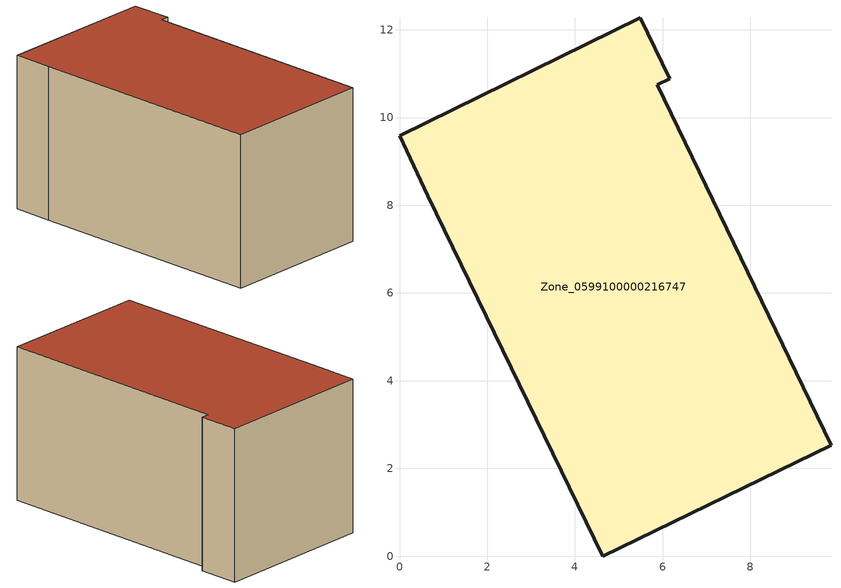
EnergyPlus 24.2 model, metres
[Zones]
Zone_0599100000216747
 floor ground (C_G): 6.16,10.89 5.88,10.75 9.84,2.53 4.64,0 0.65,8.21 0,9.58 5.49,12.27 z0
 wall outside (C_F): 4.64,0 9.84,2.53 5.88,10.75 6.16,10.89 5.49,12.27 0,9.58 0.65,8.21 4.64,0 z0:5.81
 roof outside (C_R): 0,9.58 0.65,8.21 4.64,0 9.84,2.53 5.88,10.75 6.16,10.89 5.49,12.27 z5.81
[BUILDING]
Pand.0599100000216747: North Axis=0; Terrain=City; Loads Convergence Tolerance Value=0.04; Temperature Convergence Tolerance Value=0.4; Solar Distribution=FullExterior; Maximum Number of Warmup Days=25; Minimum Number of Warmup Days=1
[Site:Location]
Rotterdam.The.Hague.AP_ZH_NLD Design_Conditions: Latitude=51.96; Longitude=4.45; Time Zone=1; Elevation=-4.5
[SITE:GROUNDTEMPERATURE:BUILDINGSURFACE]
18, 18, 18, 18, 18, 18, 18, 18, 18, 18, 18, 18
[MATERIAL] Thermal Absorptance=0.9; Solar Absorptance=0.7; Visible Absorptance=0.7
Name | Roughness | Thickness | Conductivity | Density | Specific Heat
G.TI.1946-1964 | MediumSmooth | 0.15 | 1 | 540 | 1210
F.TI.1946-1964 | Rough | 0.3 | 0.857143 | 1920 | 840
R.TI.1946-1964 | MediumRough | 0.2 | 0.277778 | 1500 | 1000
[CONSTRUCTION]
C_G: G.TI.1946-1964
C_F: F.TI.1946-1964
C_R: R.TI.1946-1964
[ZONE]
Zone_0599100000216747: Type=1; Multiplier=1; Ceiling Height=Autocalculate; Volume=Autocalculate; Floor Area=autocalculate; Part of Total Floor Area=Yes
[ZONEINFILTRATION:DESIGNFLOWRATE]
Infil_Zone_0599100000216747: Zone or ZoneList or Space or SpaceList=Zone_0599100000216747; Schedule=AlwaysOn; Design Flow Rate Calculation Method=Flow/Area; Flow Rate per Floor Area=0.003; Constant Term Coefficient=1; Temperature Term Coefficient=0; Velocity Term Coefficient=0; Velocity Squared Term Coefficient=0
[HVACTEMPLATE:ZONE:IDEALLOADSAIRSYSTEM]
Zone_0599100000216747: Maximum Heating Supply Air Temperature=50; Minimum Cooling Supply Air Temperature=13; Maximum Heating Supply Air Humidity Ratio=0.0156; Minimum Cooling Supply Air Humidity Ratio=0.0077; Heating Limit=NoLimit; Cooling Limit=NoLimit; Dehumidification Control Type=ConstantSensibleHeatRatio; Cooling Sensible Heat Ratio=0.7; Dehumidification Setpoint=60; Humidification Control Type=None; Humidification Setpoint=30; Outdoor Air Method=None; Outdoor Air Flow Rate per Person=0.00944; Outdoor Air Flow Rate per Zone Floor Area=0; Outdoor Air Flow Rate per Zone=0; Demand Controlled Ventilation Type=None; Outdoor Air Economizer Type=NoEconomizer; Heat Recovery Type=None; Sensible Heat Recovery Effectiveness=0.7; Latent Heat Recovery Effectiveness=0.65
[ZONECONTROL:THERMOSTAT]
ThermostatControl_Zone_0599100000216747: Zone or ZoneList=Zone_0599100000216747; Control Type Schedule=DualSetpointControlType; Control 1=Thermostat_Zone_0599100000216747; Temperature Difference Between Cutout And Setpoint=0
[THERMOSTATSETPOINT:DUALSETPOINT]
Thermostat_Zone_0599100000216747: Heating Setpoint Temperature Schedule=HeatingSetpoint_Zone_0599100000216747; Cooling Setpoint Temperature Schedule=CoolingSetpoint_Zone_0599100000216747
[SCHEDULE:COMPACT]
HeatingSetpoint_Zone_0599100000216747: Through: 12/31, For: AllDays, Until: 24:00, 21
CoolingSetpoint_Zone_0599100000216747: Through: 12/31, For: AllDays, Until: 24:00, 24
DualSetpointControlType: Through: 12/31, For: AllDays, Until: 24:00, 4
AlwaysOn: Through: 12/31, For: AllDays, Until: 24:00, 1
